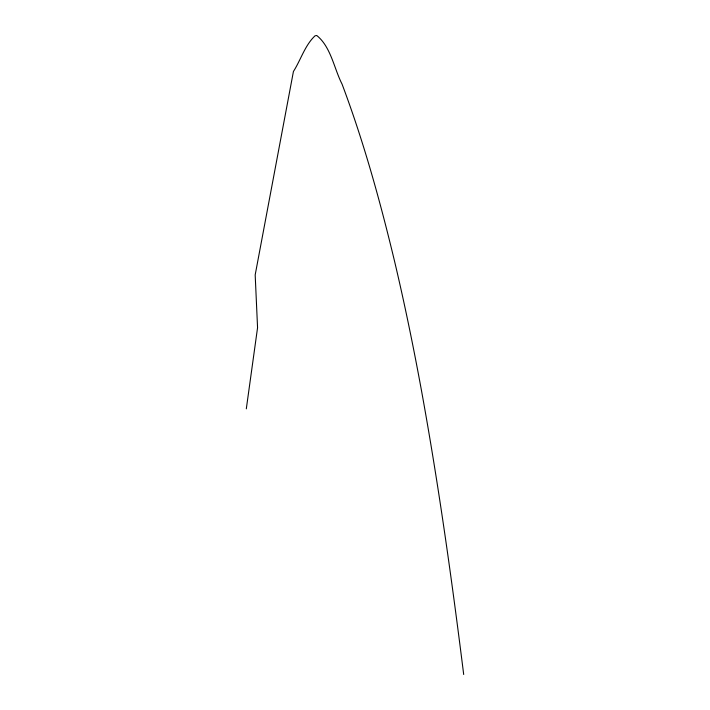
<?xml version="1.0" encoding="UTF-8"?>
<svg xmlns="http://www.w3.org/2000/svg" width="710" height="710" viewBox="0 0 710 710"><rect width="100%" height="100%" fill="white"/><g stroke="black" fill="none" stroke-linecap="round" stroke-linejoin="round"><path stroke-width="1.06" d="M246.308 408.853L257.561 327.683L255.183 274.885L293.425 71.497C300.818 59.862 304.883 45.387 315.036 35.802L316.749 35.5C330.922 46.789 334.046 68.462 342.042 84.082C363.706 141.618 380.072 201.001 394.432 260.73A2061.228 360.174 -88.2 0 1 421.509 390.731C438.629 484.841 451.826 579.6 463.692 674.5"/></g></svg>
